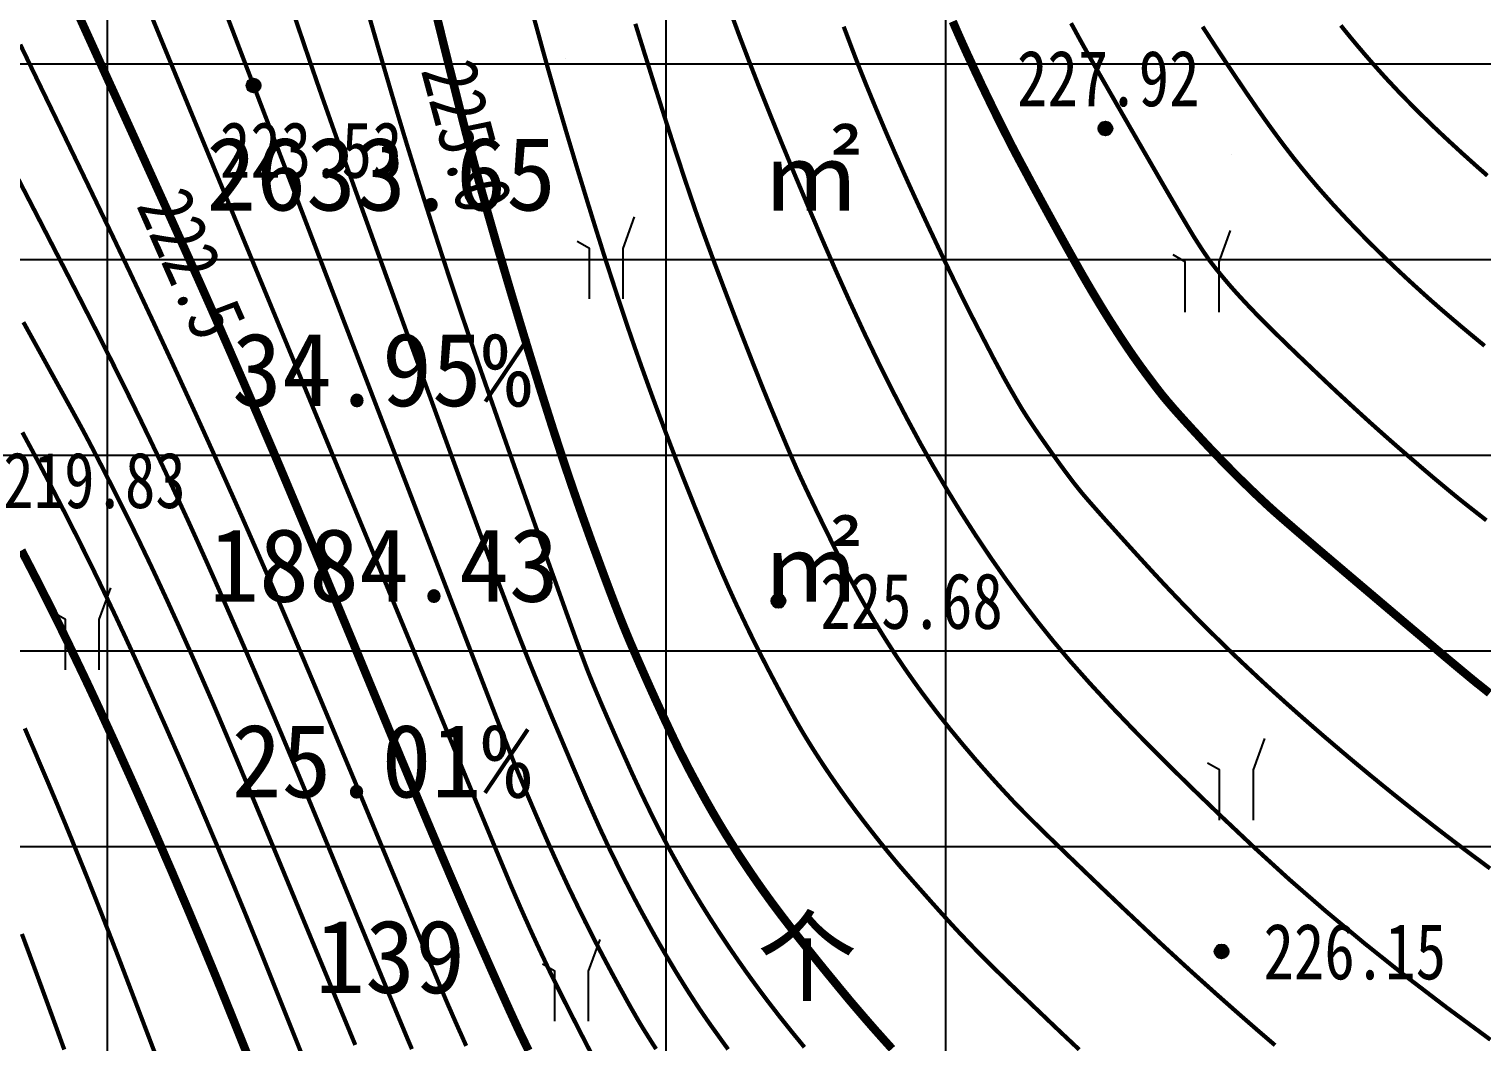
# Model space of a CAD drawing. Extents: x 36524600 to 36525730, y 2746759 to 2747713.
# Drawn here: x 36525092.61 to 36525118.61, y 2747278.23 to 2747296.35 of the extents above; entities that cross this region are included whole.
import ezdxf
from ezdxf.enums import TextEntityAlignment as Align

# ---------------------------------------------------------------- set-up
doc = ezdxf.new("R2010")
doc.units = 0
doc.header["$LTSCALE"] = 1000
doc.header["$MEASUREMENT"] = 0
for name, color, linetype in [('DGX', 251, 'Continuous'), ('GCD', 252, 'Continuous'), ('PP-DX-PT', 251, 'Continuous'), ('PUB_TAB', 7, 'Continuous'), ('ZBTZ', 3, 'Continuous')]:
    doc.layers.add(name, color=color, linetype=linetype)
doc.styles.add('正等线体', font='宋体.shx', dxfattribs={"bigfont": '@@gbcbig.shx'})
doc.styles.add('黑体', font='simhei.ttf')
doc.linetypes.add('1161', pattern='A,0,[149,AAA.SHX,S=0.15,R=0,X=0,Y=0],-1.6', length=1.6)

# ---------------------------------------------------------------- blocks, each defined once
blk = doc.blocks.new('gc200')
h = blk.add_hatch(color=256)
edge = h.paths.add_edge_path()
edge.add_arc((0, 0), 0.25, 0, 360)
blk.add_circle((0, 0), 0.25)
blk = doc.blocks.new('gc246')
at = {"flags": 128}
for points in [[(1.217, 3.347), (0.807, 2.219), (0.807, 0.419)], [(-0.393, 0.419), (-0.393, 2.219), (-0.826, 2.469)]]:
    blk.add_lwpolyline(points, dxfattribs=at)
blk = doc.blocks.new('dxt')
at = {"layer": 'DGX', "color": 253, "linetype": 'Continuous', "flags": 128}
for points, const_width in [([(36525093.243, 2747278.094), (36525093.091, 2747278.515), (36525092.95, 2747278.901), (36525092.821, 2747279.253), (36525092.702, 2747279.577), (36525092.59, 2747279.88), (36525092.485, 2747280.162)], 0.075), ([(36525092.537, 2747283.84), (36525092.629, 2747283.626), (36525092.722, 2747283.41), (36525092.81, 2747283.203), (36525092.894, 2747283.007), (36525092.973, 2747282.822), (36525093.047, 2747282.646), (36525093.117, 2747282.481), (36525093.181, 2747282.325), (36525093.242, 2747282.18), (36525093.299, 2747282.041), (36525093.357, 2747281.9), (36525093.414, 2747281.76), (36525093.471, 2747281.62), (36525093.528, 2747281.48), (36525093.585, 2747281.34), (36525093.642, 2747281.199), (36525093.698, 2747281.059), (36525093.754, 2747280.918), (36525093.81, 2747280.777), (36525093.866, 2747280.636), (36525093.921, 2747280.496), (36525093.976, 2747280.355), (36525094.031, 2747280.214), (36525094.086, 2747280.073), (36525094.141, 2747279.931), (36525094.216, 2747279.737), (36525094.331, 2747279.436), (36525094.486, 2747279.029), (36525094.681, 2747278.515), (36525094.917, 2747277.894)], 0.075), ([(36525092.477, 2747287.024), (36525092.574, 2747286.838), (36525092.671, 2747286.651), (36525092.767, 2747286.463), (36525092.862, 2747286.276), (36525092.957, 2747286.088), (36525093.051, 2747285.899), (36525093.144, 2747285.711), (36525093.237, 2747285.521), (36525093.329, 2747285.332), (36525093.42, 2747285.142), (36525093.511, 2747284.952), (36525093.602, 2747284.762), (36525093.692, 2747284.572), (36525093.781, 2747284.381), (36525093.87, 2747284.19), (36525093.958, 2747283.999), (36525094.046, 2747283.807), (36525094.134, 2747283.615), (36525094.221, 2747283.423), (36525094.307, 2747283.231), (36525094.394, 2747283.039), (36525094.48, 2747282.847), (36525094.566, 2747282.654), (36525094.651, 2747282.462), (36525094.736, 2747282.269), (36525094.821, 2747282.076), (36525094.905, 2747281.883), (36525094.99, 2747281.689), (36525095.073, 2747281.496), (36525095.157, 2747281.303), (36525095.24, 2747281.109), (36525095.322, 2747280.915), (36525095.405, 2747280.721), (36525095.487, 2747280.527), (36525095.568, 2747280.333), (36525095.65, 2747280.138), (36525095.731, 2747279.944), (36525095.811, 2747279.749), (36525095.892, 2747279.554), (36525095.972, 2747279.359), (36525096.051, 2747279.164), (36525096.145, 2747278.932), (36525096.268, 2747278.627), (36525096.42, 2747278.249), (36525096.601, 2747277.799)], 0.15), ([(36525092.494, 2747289.135), (36525092.589, 2747288.959), (36525092.675, 2747288.8), (36525092.752, 2747288.657), (36525092.824, 2747288.522), (36525092.895, 2747288.388), (36525092.966, 2747288.253), (36525093.036, 2747288.117), (36525093.106, 2747287.982), (36525093.176, 2747287.847), (36525093.246, 2747287.711), (36525093.315, 2747287.575), (36525093.384, 2747287.439), (36525093.453, 2747287.303), (36525093.521, 2747287.167), (36525093.589, 2747287.03), (36525093.657, 2747286.893), (36525093.724, 2747286.757), (36525093.791, 2747286.62), (36525093.858, 2747286.482), (36525093.924, 2747286.345), (36525093.99, 2747286.208), (36525094.055, 2747286.07), (36525094.121, 2747285.932), (36525094.186, 2747285.794), (36525094.25, 2747285.656), (36525094.315, 2747285.518), (36525094.379, 2747285.379), (36525094.444, 2747285.237), (36525094.512, 2747285.088), (36525094.583, 2747284.932), (36525094.656, 2747284.769), (36525094.733, 2747284.599), (36525094.812, 2747284.422), (36525094.894, 2747284.238), (36525094.979, 2747284.047), (36525095.065, 2747283.855), (36525095.147, 2747283.667), (36525095.228, 2747283.484), (36525095.307, 2747283.305), (36525095.383, 2747283.13), (36525095.457, 2747282.96), (36525095.528, 2747282.795), (36525095.597, 2747282.634), (36525095.666, 2747282.476), (36525095.733, 2747282.317), (36525095.801, 2747282.158), (36525095.868, 2747281.999), (36525095.936, 2747281.84), (36525096.003, 2747281.681), (36525096.069, 2747281.522), (36525096.136, 2747281.362), (36525096.202, 2747281.203), (36525096.269, 2747281.043), (36525096.334, 2747280.884), (36525096.4, 2747280.724), (36525096.466, 2747280.565), (36525096.531, 2747280.405), (36525096.596, 2747280.245), (36525096.661, 2747280.085), (36525096.738, 2747279.895), (36525096.838, 2747279.646), (36525096.962, 2747279.337), (36525097.109, 2747278.969), (36525097.28, 2747278.541), (36525097.475, 2747278.054)], 0.075), ([(36525092.512, 2747291.106), (36525092.845, 2747290.503), (36525093.116, 2747290.011), (36525093.327, 2747289.629), (36525093.477, 2747289.356), (36525093.566, 2747289.193), (36525093.627, 2747289.079), (36525093.695, 2747288.95), (36525093.769, 2747288.808), (36525093.85, 2747288.652), (36525093.938, 2747288.482), (36525094.031, 2747288.298), (36525094.132, 2747288.1), (36525094.238, 2747287.889), (36525094.348, 2747287.67), (36525094.456, 2747287.45), (36525094.564, 2747287.231), (36525094.67, 2747287.01), (36525094.776, 2747286.789), (36525094.88, 2747286.568), (36525094.983, 2747286.346), (36525095.086, 2747286.124), (36525095.187, 2747285.901), (36525095.289, 2747285.679), (36525095.389, 2747285.455), (36525095.489, 2747285.232), (36525095.588, 2747285.008), (36525095.687, 2747284.784), (36525095.785, 2747284.56), (36525095.883, 2747284.336), (36525095.998, 2747284.068), (36525096.147, 2747283.716), (36525096.332, 2747283.278), (36525096.551, 2747282.754), (36525096.805, 2747282.146), (36525097.093, 2747281.452), (36525097.416, 2747280.672), (36525097.774, 2747279.807), (36525098.131, 2747278.946), (36525098.45, 2747278.177)], 0.075), ([(36525092.34, 2747293.821), (36525092.731, 2747293.065), (36525093.063, 2747292.42), (36525093.338, 2747291.887), (36525093.555, 2747291.465), (36525093.713, 2747291.156), (36525093.814, 2747290.958), (36525093.886, 2747290.816), (36525093.958, 2747290.674), (36525094.029, 2747290.532), (36525094.101, 2747290.39), (36525094.171, 2747290.248), (36525094.242, 2747290.105), (36525094.313, 2747289.963), (36525094.383, 2747289.82), (36525094.453, 2747289.677), (36525094.522, 2747289.535), (36525094.592, 2747289.392), (36525094.661, 2747289.248), (36525094.73, 2747289.105), (36525094.799, 2747288.962), (36525094.867, 2747288.818), (36525094.936, 2747288.675), (36525095.004, 2747288.531), (36525095.072, 2747288.387), (36525095.139, 2747288.243), (36525095.206, 2747288.099), (36525095.273, 2747287.955), (36525095.34, 2747287.811), (36525095.407, 2747287.666), (36525095.473, 2747287.522), (36525095.543, 2747287.368), (36525095.621, 2747287.196), (36525095.706, 2747287.006), (36525095.8, 2747286.797), (36525095.901, 2747286.57), (36525096.009, 2747286.325), (36525096.126, 2747286.061), (36525096.25, 2747285.779), (36525096.378, 2747285.488), (36525096.505, 2747285.196), (36525096.631, 2747284.904), (36525096.757, 2747284.612), (36525096.882, 2747284.32), (36525097.007, 2747284.027), (36525097.131, 2747283.734), (36525097.254, 2747283.441), (36525097.381, 2747283.139), (36525097.515, 2747282.818), (36525097.656, 2747282.479), (36525097.804, 2747282.121), (36525097.959, 2747281.746), (36525098.121, 2747281.352), (36525098.291, 2747280.939), (36525098.467, 2747280.509), (36525098.641, 2747280.086), (36525098.8, 2747279.699), (36525098.945, 2747279.346), (36525099.077, 2747279.027), (36525099.194, 2747278.744), (36525099.298, 2747278.495), (36525099.387, 2747278.281), (36525099.463, 2747278.102)], 0.075), ([(36525100.435, 2747278.16), (36525100.388, 2747278.264), (36525100.342, 2747278.368), (36525100.295, 2747278.472), (36525100.249, 2747278.576), (36525100.203, 2747278.681), (36525100.158, 2747278.785), (36525100.112, 2747278.889), (36525100.056, 2747279.02), (36525099.978, 2747279.204), (36525099.878, 2747279.441), (36525099.756, 2747279.731), (36525099.613, 2747280.074), (36525099.448, 2747280.47), (36525099.262, 2747280.918), (36525099.053, 2747281.42), (36525098.839, 2747281.935), (36525098.636, 2747282.424), (36525098.444, 2747282.886), (36525098.262, 2747283.321), (36525098.091, 2747283.73), (36525097.931, 2747284.112), (36525097.782, 2747284.468), (36525097.643, 2747284.797), (36525097.509, 2747285.113), (36525097.375, 2747285.428), (36525097.24, 2747285.744), (36525097.105, 2747286.059), (36525096.969, 2747286.373), (36525096.832, 2747286.688), (36525096.695, 2747287.002), (36525096.557, 2747287.316), (36525096.419, 2747287.63), (36525096.28, 2747287.943), (36525096.14, 2747288.256), (36525096, 2747288.569), (36525095.859, 2747288.882), (36525095.718, 2747289.194), (36525095.576, 2747289.506), (36525095.433, 2747289.818), (36525095.29, 2747290.13), (36525095.147, 2747290.441), (36525095.002, 2747290.752), (36525094.858, 2747291.063), (36525094.712, 2747291.373), (36525094.566, 2747291.684), (36525094.42, 2747291.994), (36525094.272, 2747292.303), (36525094.109, 2747292.646), (36525093.913, 2747293.053), (36525093.686, 2747293.526), (36525093.426, 2747294.065), (36525093.135, 2747294.668), (36525092.811, 2747295.337), (36525092.456, 2747296.072)], 0.075), ([(36525093.378, 2747296.869), (36525093.623, 2747296.328), (36525093.896, 2747295.727), (36525094.198, 2747295.065), (36525094.501, 2747294.398), (36525094.78, 2747293.782), (36525095.036, 2747293.217), (36525095.268, 2747292.703), (36525095.477, 2747292.24), (36525095.662, 2747291.827), (36525095.823, 2747291.465), (36525095.96, 2747291.155), (36525096.085, 2747290.869), (36525096.21, 2747290.584), (36525096.334, 2747290.298), (36525096.459, 2747290.012), (36525096.582, 2747289.726), (36525096.706, 2747289.44), (36525096.829, 2747289.153), (36525096.952, 2747288.867), (36525097.086, 2747288.551), (36525097.243, 2747288.178), (36525097.424, 2747287.747), (36525097.629, 2747287.258), (36525097.856, 2747286.711), (36525098.107, 2747286.106), (36525098.382, 2747285.443), (36525098.679, 2747284.722), (36525098.979, 2747283.998), (36525099.258, 2747283.325), (36525099.518, 2747282.703), (36525099.757, 2747282.132), (36525099.977, 2747281.613), (36525100.177, 2747281.144), (36525100.356, 2747280.726), (36525100.516, 2747280.359), (36525100.66, 2747280.032), (36525100.793, 2747279.731), (36525100.914, 2747279.457), (36525101.024, 2747279.211), (36525101.123, 2747278.991), (36525101.21, 2747278.798), (36525101.286, 2747278.632), (36525101.35, 2747278.493), (36525101.411, 2747278.363), (36525101.478, 2747278.225), (36525101.55, 2747278.078)], 0.15), ([(36525102.664, 2747278.038), (36525102.583, 2747278.197), (36525102.492, 2747278.373), (36525102.401, 2747278.551), (36525102.316, 2747278.719), (36525102.236, 2747278.875), (36525102.163, 2747279.02), (36525102.096, 2747279.154), (36525102.035, 2747279.277), (36525101.98, 2747279.389), (36525101.931, 2747279.49), (36525101.886, 2747279.585), (36525101.841, 2747279.681), (36525101.796, 2747279.776), (36525101.751, 2747279.872), (36525101.706, 2747279.968), (36525101.662, 2747280.064), (36525101.618, 2747280.16), (36525101.574, 2747280.256), (36525101.531, 2747280.353), (36525101.488, 2747280.449), (36525101.445, 2747280.546), (36525101.402, 2747280.642), (36525101.36, 2747280.739), (36525101.318, 2747280.836), (36525101.276, 2747280.933), (36525101.234, 2747281.03), (36525101.142, 2747281.251), (36525100.947, 2747281.719), (36525100.65, 2747282.435), (36525100.252, 2747283.397), (36525099.751, 2747284.608), (36525099.148, 2747286.065), (36525098.442, 2747287.77), (36525097.635, 2747289.722), (36525096.825, 2747291.682), (36525096.112, 2747293.409), (36525095.494, 2747294.905), (36525094.974, 2747296.168), (36525094.55, 2747297.199)], 0.075), ([(36525096.081, 2747296.779), (36525096.402, 2747295.939), (36525096.797, 2747294.906), (36525097.267, 2747293.68), (36525097.811, 2747292.26), (36525098.429, 2747290.647), (36525099.048, 2747289.035), (36525099.593, 2747287.617), (36525100.064, 2747286.392), (36525100.461, 2747285.362), (36525100.784, 2747284.525), (36525101.033, 2747283.882), (36525101.209, 2747283.434), (36525101.31, 2747283.179), (36525101.375, 2747283.021), (36525101.441, 2747282.864), (36525101.506, 2747282.707), (36525101.573, 2747282.55), (36525101.64, 2747282.393), (36525101.707, 2747282.237), (36525101.775, 2747282.08), (36525101.843, 2747281.924), (36525101.912, 2747281.768), (36525101.982, 2747281.613), (36525102.052, 2747281.458), (36525102.123, 2747281.303), (36525102.195, 2747281.149), (36525102.267, 2747280.994), (36525102.341, 2747280.841), (36525102.415, 2747280.687), (36525102.49, 2747280.534), (36525102.565, 2747280.381), (36525102.642, 2747280.229), (36525102.719, 2747280.077), (36525102.797, 2747279.925), (36525102.876, 2747279.774), (36525102.956, 2747279.623), (36525103.036, 2747279.473), (36525103.115, 2747279.327), (36525103.189, 2747279.191), (36525103.259, 2747279.065), (36525103.323, 2747278.948), (36525103.383, 2747278.841), (36525103.439, 2747278.744), (36525103.489, 2747278.656), (36525103.535, 2747278.578), (36525103.582, 2747278.5), (36525103.635, 2747278.414), (36525103.695, 2747278.319), (36525103.76, 2747278.216), (36525103.832, 2747278.104)], 0.075), ([(36525105.121, 2747278.098), (36525105.017, 2747278.241), (36525104.921, 2747278.375), (36525104.832, 2747278.499), (36525104.751, 2747278.613), (36525104.679, 2747278.718), (36525104.613, 2747278.814), (36525104.556, 2747278.9), (36525104.503, 2747278.982), (36525104.45, 2747279.064), (36525104.397, 2747279.146), (36525104.345, 2747279.229), (36525104.294, 2747279.311), (36525104.242, 2747279.394), (36525104.191, 2747279.477), (36525104.141, 2747279.561), (36525104.091, 2747279.645), (36525104.041, 2747279.728), (36525103.991, 2747279.812), (36525103.942, 2747279.897), (36525103.893, 2747279.981), (36525103.845, 2747280.066), (36525103.797, 2747280.151), (36525103.749, 2747280.236), (36525103.702, 2747280.321), (36525103.655, 2747280.407), (36525103.608, 2747280.492), (36525103.561, 2747280.578), (36525103.515, 2747280.664), (36525103.469, 2747280.75), (36525103.424, 2747280.837), (36525103.379, 2747280.923), (36525103.334, 2747281.01), (36525103.289, 2747281.097), (36525103.245, 2747281.184), (36525103.201, 2747281.271), (36525103.158, 2747281.358), (36525103.115, 2747281.446), (36525103.072, 2747281.533), (36525103.029, 2747281.621), (36525102.987, 2747281.709), (36525102.945, 2747281.797), (36525102.904, 2747281.886), (36525102.862, 2747281.974), (36525102.821, 2747282.063), (36525102.781, 2747282.152), (36525102.741, 2747282.241), (36525102.701, 2747282.33), (36525102.658, 2747282.427), (36525102.607, 2747282.542), (36525102.55, 2747282.674), (36525102.486, 2747282.824), (36525102.415, 2747282.99), (36525102.336, 2747283.174), (36525102.251, 2747283.375), (36525102.159, 2747283.593), (36525102.066, 2747283.814), (36525101.977, 2747284.023), (36525101.894, 2747284.222), (36525101.817, 2747284.409), (36525101.744, 2747284.585), (36525101.676, 2747284.749), (36525101.613, 2747284.903), (36525101.556, 2747285.045), (36525101.498, 2747285.19), (36525101.434, 2747285.352), (36525101.363, 2747285.532), (36525101.287, 2747285.729), (36525101.204, 2747285.944), (36525101.116, 2747286.176), (36525101.021, 2747286.425), (36525100.92, 2747286.691), (36525100.805, 2747286.997), (36525100.669, 2747287.363), (36525100.512, 2747287.789), (36525100.333, 2747288.275), (36525100.133, 2747288.822), (36525099.912, 2747289.429), (36525099.669, 2747290.097), (36525099.405, 2747290.825), (36525099.142, 2747291.552), (36525098.902, 2747292.215), (36525098.686, 2747292.815), (36525098.493, 2747293.352), (36525098.323, 2747293.825), (36525098.176, 2747294.236), (36525098.052, 2747294.583), (36525097.952, 2747294.867), (36525097.863, 2747295.119), (36525097.775, 2747295.372), (36525097.688, 2747295.625), (36525097.601, 2747295.878), (36525097.515, 2747296.131), (36525097.429, 2747296.384), (36525097.344, 2747296.638)], 0.075), ([(36525099.919, 2747296.534), (36525100.028, 2747296.09), (36525100.128, 2747295.687), (36525100.219, 2747295.325), (36525100.299, 2747295.006), (36525100.37, 2747294.727), (36525100.431, 2747294.491), (36525100.482, 2747294.295), (36525100.529, 2747294.121), (36525100.576, 2747293.947), (36525100.624, 2747293.773), (36525100.671, 2747293.598), (36525100.719, 2747293.424), (36525100.768, 2747293.251), (36525100.816, 2747293.077), (36525100.865, 2747292.903), (36525100.917, 2747292.722), (36525100.973, 2747292.526), (36525101.035, 2747292.316), (36525101.101, 2747292.091), (36525101.172, 2747291.851), (36525101.247, 2747291.597), (36525101.328, 2747291.328), (36525101.413, 2747291.044), (36525101.5, 2747290.757), (36525101.585, 2747290.478), (36525101.669, 2747290.208), (36525101.75, 2747289.945), (36525101.83, 2747289.691), (36525101.908, 2747289.444), (36525101.984, 2747289.206), (36525102.059, 2747288.976), (36525102.133, 2747288.75), (36525102.208, 2747288.525), (36525102.284, 2747288.3), (36525102.361, 2747288.075), (36525102.439, 2747287.851), (36525102.518, 2747287.626), (36525102.598, 2747287.403), (36525102.678, 2747287.179), (36525102.758, 2747286.962), (36525102.833, 2747286.758), (36525102.904, 2747286.566), (36525102.971, 2747286.386), (36525103.034, 2747286.22), (36525103.093, 2747286.065), (36525103.148, 2747285.924), (36525103.199, 2747285.794), (36525103.25, 2747285.667), (36525103.306, 2747285.531), (36525103.366, 2747285.387), (36525103.432, 2747285.234), (36525103.502, 2747285.072), (36525103.577, 2747284.902), (36525103.656, 2747284.723), (36525103.74, 2747284.535), (36525103.824, 2747284.349), (36525103.904, 2747284.176), (36525103.978, 2747284.015), (36525104.048, 2747283.866), (36525104.112, 2747283.729), (36525104.172, 2747283.604), (36525104.226, 2747283.492), (36525104.276, 2747283.392), (36525104.324, 2747283.298), (36525104.372, 2747283.204), (36525104.42, 2747283.111), (36525104.469, 2747283.018), (36525104.519, 2747282.925), (36525104.569, 2747282.832), (36525104.619, 2747282.74), (36525104.669, 2747282.648), (36525104.72, 2747282.556), (36525104.772, 2747282.465), (36525104.824, 2747282.373), (36525104.877, 2747282.283), (36525104.93, 2747282.192), (36525104.984, 2747282.102), (36525105.038, 2747282.012), (36525105.093, 2747281.922), (36525105.149, 2747281.833), (36525105.205, 2747281.744), (36525105.261, 2747281.656), (36525105.318, 2747281.567), (36525105.376, 2747281.479), (36525105.434, 2747281.392), (36525105.492, 2747281.305), (36525105.551, 2747281.218), (36525105.611, 2747281.131), (36525105.671, 2747281.045), (36525105.731, 2747280.959), (36525105.793, 2747280.874), (36525105.854, 2747280.789), (36525105.916, 2747280.704), (36525105.979, 2747280.62), (36525106.042, 2747280.536), (36525106.109, 2747280.448), (36525106.183, 2747280.352), (36525106.263, 2747280.248), (36525106.351, 2747280.137), (36525106.446, 2747280.017), (36525106.548, 2747279.89), (36525106.656, 2747279.755), (36525106.772, 2747279.611), (36525106.889, 2747279.467), (36525107.001, 2747279.331), (36525107.107, 2747279.201), (36525107.209, 2747279.078), (36525107.306, 2747278.961), (36525107.399, 2747278.852), (36525107.486, 2747278.75), (36525107.568, 2747278.655), (36525107.648, 2747278.563), (36525107.728, 2747278.471), (36525107.809, 2747278.38), (36525107.89, 2747278.289), (36525107.971, 2747278.199), (36525108.053, 2747278.108)], 0.15), ([(36525098.657, 2747296.72), (36525098.784, 2747296.281), (36525098.902, 2747295.874), (36525099.012, 2747295.497), (36525099.113, 2747295.153), (36525099.206, 2747294.839), (36525099.291, 2747294.557), (36525099.367, 2747294.306), (36525099.44, 2747294.071), (36525099.513, 2747293.836), (36525099.586, 2747293.602), (36525099.66, 2747293.367), (36525099.735, 2747293.133), (36525099.81, 2747292.899), (36525099.885, 2747292.665), (36525099.961, 2747292.431), (36525100.037, 2747292.197), (36525100.114, 2747291.963), (36525100.191, 2747291.73), (36525100.269, 2747291.496), (36525100.347, 2747291.263), (36525100.426, 2747291.03), (36525100.505, 2747290.797), (36525100.584, 2747290.565), (36525100.671, 2747290.312), (36525100.773, 2747290.02), (36525100.889, 2747289.689), (36525101.019, 2747289.317), (36525101.163, 2747288.907), (36525101.322, 2747288.456), (36525101.496, 2747287.966), (36525101.683, 2747287.436), (36525101.868, 2747286.915), (36525102.034, 2747286.451), (36525102.179, 2747286.044), (36525102.305, 2747285.693), (36525102.411, 2747285.4), (36525102.498, 2747285.163), (36525102.565, 2747284.983), (36525102.612, 2747284.86), (36525102.652, 2747284.76), (36525102.698, 2747284.648), (36525102.749, 2747284.525), (36525102.806, 2747284.39), (36525102.868, 2747284.244), (36525102.936, 2747284.087), (36525103.01, 2747283.918), (36525103.089, 2747283.737), (36525103.169, 2747283.556), (36525103.246, 2747283.384), (36525103.319, 2747283.221), (36525103.388, 2747283.067), (36525103.454, 2747282.923), (36525103.517, 2747282.788), (36525103.576, 2747282.662), (36525103.632, 2747282.546), (36525103.685, 2747282.437), (36525103.735, 2747282.333), (36525103.784, 2747282.234), (36525103.831, 2747282.141), (36525103.875, 2747282.053), (36525103.917, 2747281.97), (36525103.958, 2747281.892), (36525103.996, 2747281.819), (36525104.033, 2747281.749), (36525104.07, 2747281.679), (36525104.108, 2747281.61), (36525104.146, 2747281.54), (36525104.185, 2747281.471), (36525104.223, 2747281.402), (36525104.262, 2747281.333), (36525104.301, 2747281.264), (36525104.341, 2747281.195), (36525104.38, 2747281.127), (36525104.42, 2747281.058), (36525104.461, 2747280.99), (36525104.501, 2747280.922), (36525104.542, 2747280.854), (36525104.583, 2747280.786), (36525104.624, 2747280.719), (36525104.666, 2747280.651), (36525104.708, 2747280.584), (36525104.75, 2747280.517), (36525104.792, 2747280.45), (36525104.835, 2747280.383), (36525104.878, 2747280.317), (36525104.921, 2747280.25), (36525104.964, 2747280.184), (36525105.008, 2747280.118), (36525105.052, 2747280.052), (36525105.096, 2747279.986), (36525105.14, 2747279.92), (36525105.185, 2747279.855), (36525105.23, 2747279.79), (36525105.275, 2747279.724), (36525105.32, 2747279.659), (36525105.366, 2747279.595), (36525105.411, 2747279.53), (36525105.457, 2747279.465), (36525105.504, 2747279.401), (36525105.55, 2747279.337), (36525105.597, 2747279.273), (36525105.644, 2747279.209), (36525105.691, 2747279.145), (36525105.738, 2747279.082), (36525105.786, 2747279.018), (36525105.834, 2747278.955), (36525105.882, 2747278.892), (36525105.93, 2747278.83), (36525105.979, 2747278.767), (36525106.027, 2747278.704), (36525106.076, 2747278.642), (36525106.129, 2747278.576), (36525106.187, 2747278.503), (36525106.252, 2747278.422), (36525106.324, 2747278.334), (36525106.402, 2747278.239), (36525106.486, 2747278.136)], 0.075), ([(36525101.647, 2747296.547), (36525101.727, 2747296.257), (36525101.809, 2747295.958), (36525101.893, 2747295.659), (36525101.978, 2747295.361), (36525102.063, 2747295.063), (36525102.15, 2747294.765), (36525102.238, 2747294.467), (36525102.327, 2747294.17), (36525102.416, 2747293.873), (36525102.505, 2747293.583), (36525102.589, 2747293.307), (36525102.67, 2747293.045), (36525102.747, 2747292.797), (36525102.821, 2747292.563), (36525102.89, 2747292.342), (36525102.956, 2747292.136), (36525103.019, 2747291.944), (36525103.078, 2747291.762), (36525103.136, 2747291.587), (36525103.191, 2747291.419), (36525103.244, 2747291.259), (36525103.296, 2747291.106), (36525103.345, 2747290.96), (36525103.393, 2747290.821), (36525103.438, 2747290.69), (36525103.483, 2747290.562), (36525103.528, 2747290.434), (36525103.573, 2747290.306), (36525103.619, 2747290.179), (36525103.665, 2747290.051), (36525103.711, 2747289.924), (36525103.757, 2747289.797), (36525103.804, 2747289.669), (36525103.851, 2747289.542), (36525103.898, 2747289.415), (36525103.946, 2747289.289), (36525103.993, 2747289.162), (36525104.042, 2747289.035), (36525104.09, 2747288.909), (36525104.139, 2747288.782), (36525104.187, 2747288.656), (36525104.238, 2747288.527), (36525104.29, 2747288.393), (36525104.345, 2747288.255), (36525104.402, 2747288.111), (36525104.462, 2747287.962), (36525104.523, 2747287.808), (36525104.588, 2747287.65), (36525104.654, 2747287.486), (36525104.72, 2747287.325), (36525104.782, 2747287.174), (36525104.84, 2747287.034), (36525104.894, 2747286.903), (36525104.944, 2747286.784), (36525104.991, 2747286.674), (36525105.034, 2747286.575), (36525105.073, 2747286.487), (36525105.11, 2747286.403), (36525105.147, 2747286.32), (36525105.185, 2747286.236), (36525105.223, 2747286.153), (36525105.261, 2747286.07), (36525105.3, 2747285.987), (36525105.339, 2747285.905), (36525105.378, 2747285.822), (36525105.417, 2747285.74), (36525105.457, 2747285.657), (36525105.496, 2747285.575), (36525105.537, 2747285.493), (36525105.577, 2747285.411), (36525105.618, 2747285.329), (36525105.658, 2747285.247), (36525105.7, 2747285.166), (36525105.742, 2747285.083), (36525105.785, 2747284.998), (36525105.83, 2747284.911), (36525105.877, 2747284.822), (36525105.925, 2747284.73), (36525105.975, 2747284.636), (36525106.026, 2747284.54), (36525106.078, 2747284.442), (36525106.131, 2747284.345), (36525106.181, 2747284.253), (36525106.228, 2747284.166), (36525106.274, 2747284.084), (36525106.318, 2747284.006), (36525106.359, 2747283.934), (36525106.398, 2747283.867), (36525106.435, 2747283.804), (36525106.471, 2747283.744), (36525106.507, 2747283.684), (36525106.543, 2747283.625), (36525106.58, 2747283.565), (36525106.617, 2747283.506), (36525106.654, 2747283.447), (36525106.692, 2747283.388), (36525106.73, 2747283.329), (36525106.768, 2747283.271), (36525106.806, 2747283.212), (36525106.845, 2747283.154), (36525106.883, 2747283.096), (36525106.923, 2747283.038), (36525106.962, 2747282.98), (36525107.002, 2747282.923), (36525107.042, 2747282.865), (36525107.082, 2747282.808), (36525107.122, 2747282.751), (36525107.163, 2747282.694), (36525107.204, 2747282.638), (36525107.245, 2747282.581), (36525107.286, 2747282.524), (36525107.328, 2747282.468), (36525107.369, 2747282.412), (36525107.411, 2747282.356), (36525107.454, 2747282.3), (36525107.496, 2747282.244), (36525107.538, 2747282.189), (36525107.581, 2747282.133), (36525107.624, 2747282.078), (36525107.667, 2747282.023), (36525107.71, 2747281.968), (36525107.753, 2747281.913), (36525107.797, 2747281.858), (36525107.84, 2747281.803), (36525107.884, 2747281.749), (36525107.928, 2747281.694), (36525107.972, 2747281.64), (36525108.017, 2747281.586), (36525108.061, 2747281.532), (36525108.11, 2747281.474), (36525108.165, 2747281.408), (36525108.229, 2747281.334), (36525108.3, 2747281.252), (36525108.379, 2747281.162), (36525108.465, 2747281.064), (36525108.559, 2747280.958), (36525108.66, 2747280.844), (36525108.762, 2747280.729), (36525108.857, 2747280.623), (36525108.946, 2747280.524), (36525109.028, 2747280.434), (36525109.103, 2747280.351), (36525109.172, 2747280.276), (36525109.234, 2747280.209), (36525109.29, 2747280.15), (36525109.343, 2747280.095), (36525109.395, 2747280.04), (36525109.448, 2747279.985), (36525109.501, 2747279.93), (36525109.554, 2747279.876), (36525109.607, 2747279.821), (36525109.66, 2747279.767), (36525109.714, 2747279.713), (36525109.775, 2747279.652), (36525109.851, 2747279.577), (36525109.942, 2747279.488), (36525110.048, 2747279.385), (36525110.169, 2747279.267), (36525110.305, 2747279.136), (36525110.457, 2747278.991), (36525110.623, 2747278.832), (36525110.793, 2747278.67), (36525110.956, 2747278.514), (36525111.112, 2747278.366), (36525111.261, 2747278.226), (36525111.402, 2747278.093)], 0.075), ([(36525103.461, 2747296.444), (36525103.544, 2747296.176), (36525103.631, 2747295.897), (36525103.718, 2747295.621), (36525103.799, 2747295.362), (36525103.875, 2747295.122), (36525103.945, 2747294.9), (36525104.01, 2747294.696), (36525104.07, 2747294.509), (36525104.124, 2747294.341), (36525104.172, 2747294.191), (36525104.218, 2747294.05), (36525104.265, 2747293.909), (36525104.311, 2747293.768), (36525104.358, 2747293.627), (36525104.406, 2747293.486), (36525104.454, 2747293.345), (36525104.502, 2747293.205), (36525104.55, 2747293.065), (36525104.603, 2747292.916), (36525104.662, 2747292.75), (36525104.729, 2747292.567), (36525104.803, 2747292.366), (36525104.883, 2747292.149), (36525104.972, 2747291.914), (36525105.067, 2747291.662), (36525105.169, 2747291.394), (36525105.273, 2747291.122), (36525105.373, 2747290.863), (36525105.47, 2747290.615), (36525105.562, 2747290.38), (36525105.651, 2747290.156), (36525105.735, 2747289.944), (36525105.816, 2747289.745), (36525105.893, 2747289.557), (36525105.966, 2747289.381), (36525106.034, 2747289.216), (36525106.099, 2747289.063), (36525106.159, 2747288.92), (36525106.215, 2747288.789), (36525106.266, 2747288.669), (36525106.314, 2747288.561), (36525106.357, 2747288.463), (36525106.401, 2747288.366), (36525106.451, 2747288.258), (36525106.507, 2747288.138), (36525106.569, 2747288.008), (36525106.637, 2747287.866), (36525106.71, 2747287.713), (36525106.79, 2747287.549), (36525106.876, 2747287.374), (36525106.959, 2747287.205), (36525107.031, 2747287.058), (36525107.093, 2747286.933), (36525107.143, 2747286.83), (36525107.183, 2747286.75), (36525107.211, 2747286.691), (36525107.229, 2747286.655), (36525107.236, 2747286.641), (36525107.24, 2747286.633), (36525107.25, 2747286.615), (36525107.266, 2747286.586), (36525107.288, 2747286.547), (36525107.315, 2747286.497), (36525107.349, 2747286.437), (36525107.388, 2747286.366), (36525107.432, 2747286.285), (36525107.48, 2747286.198), (36525107.529, 2747286.112), (36525107.578, 2747286.026), (36525107.627, 2747285.941), (36525107.677, 2747285.856), (36525107.728, 2747285.771), (36525107.779, 2747285.687), (36525107.831, 2747285.602), (36525107.883, 2747285.518), (36525107.935, 2747285.435), (36525107.988, 2747285.352), (36525108.042, 2747285.269), (36525108.096, 2747285.186), (36525108.15, 2747285.104), (36525108.206, 2747285.022), (36525108.261, 2747284.94), (36525108.317, 2747284.859), (36525108.374, 2747284.778), (36525108.431, 2747284.697), (36525108.488, 2747284.617), (36525108.546, 2747284.537), (36525108.605, 2747284.457), (36525108.664, 2747284.378), (36525108.723, 2747284.299), (36525108.783, 2747284.221), (36525108.843, 2747284.142), (36525108.904, 2747284.064), (36525108.965, 2747283.987), (36525109.027, 2747283.909), (36525109.088, 2747283.832), (36525109.151, 2747283.756), (36525109.214, 2747283.679), (36525109.277, 2747283.603), (36525109.34, 2747283.527), (36525109.404, 2747283.452), (36525109.468, 2747283.376), (36525109.532, 2747283.301), (36525109.597, 2747283.226), (36525109.662, 2747283.152), (36525109.728, 2747283.078), (36525109.793, 2747283.004), (36525109.86, 2747282.93), (36525109.926, 2747282.857), (36525109.993, 2747282.784), (36525110.06, 2747282.711), (36525110.127, 2747282.639), (36525110.194, 2747282.566), (36525110.262, 2747282.494), (36525110.34, 2747282.414), (36525110.435, 2747282.317), (36525110.549, 2747282.203), (36525110.681, 2747282.073), (36525110.832, 2747281.925), (36525111.001, 2747281.761), (36525111.188, 2747281.58), (36525111.394, 2747281.382), (36525111.604, 2747281.18), (36525111.806, 2747280.987), (36525111.999, 2747280.803), (36525112.183, 2747280.628), (36525112.359, 2747280.462), (36525112.526, 2747280.305), (36525112.684, 2747280.157), (36525112.834, 2747280.017), (36525112.979, 2747279.883), (36525113.125, 2747279.749), (36525113.271, 2747279.615), (36525113.418, 2747279.481), (36525113.565, 2747279.349), (36525113.713, 2747279.216), (36525113.86, 2747279.084), (36525114.009, 2747278.952), (36525114.157, 2747278.821), (36525114.306, 2747278.69), (36525114.455, 2747278.56), (36525114.605, 2747278.43), (36525114.755, 2747278.301), (36525114.906, 2747278.172)], 0.075), ([(36525118.76, 2747278.27), (36525117.976, 2747278.847), (36525117.224, 2747279.422), (36525116.503, 2747279.997), (36525115.814, 2747280.57), (36525115.156, 2747281.142), (36525114.53, 2747281.713), (36525113.94, 2747282.27), (36525113.39, 2747282.8), (36525112.88, 2747283.303), (36525112.41, 2747283.778), (36525111.981, 2747284.226), (36525111.591, 2747284.647), (36525111.241, 2747285.041), (36525110.932, 2747285.408), (36525110.645, 2747285.766), (36525110.364, 2747286.132), (36525110.089, 2747286.507), (36525109.82, 2747286.891), (36525109.556, 2747287.284), (36525109.298, 2747287.685), (36525109.046, 2747288.095), (36525108.799, 2747288.514), (36525108.554, 2747288.949), (36525108.308, 2747289.406), (36525108.059, 2747289.886), (36525107.809, 2747290.388), (36525107.556, 2747290.914), (36525107.302, 2747291.462), (36525107.046, 2747292.032), (36525106.787, 2747292.626), (36525106.535, 2747293.218), (36525106.297, 2747293.784), (36525106.073, 2747294.326), (36525105.864, 2747294.842), (36525105.668, 2747295.332), (36525105.487, 2747295.797), (36525105.319, 2747296.237), (36525105.166, 2747296.652)], 0.075), ([(36525107.189, 2747296.393), (36525107.268, 2747296.183), (36525107.341, 2747295.99), (36525107.409, 2747295.812), (36525107.472, 2747295.651), (36525107.53, 2747295.505), (36525107.582, 2747295.375), (36525107.632, 2747295.253), (36525107.682, 2747295.131), (36525107.732, 2747295.01), (36525107.783, 2747294.888), (36525107.834, 2747294.767), (36525107.885, 2747294.646), (36525107.936, 2747294.525), (36525107.988, 2747294.404), (36525108.041, 2747294.283), (36525108.093, 2747294.162), (36525108.146, 2747294.042), (36525108.199, 2747293.921), (36525108.253, 2747293.801), (36525108.307, 2747293.681), (36525108.361, 2747293.561), (36525108.416, 2747293.441), (36525108.472, 2747293.319), (36525108.531, 2747293.191), (36525108.593, 2747293.058), (36525108.657, 2747292.919), (36525108.725, 2747292.774), (36525108.796, 2747292.624), (36525108.869, 2747292.468), (36525108.945, 2747292.307), (36525109.023, 2747292.145), (36525109.1, 2747291.984), (36525109.177, 2747291.826), (36525109.253, 2747291.67), (36525109.329, 2747291.516), (36525109.405, 2747291.365), (36525109.48, 2747291.215), (36525109.555, 2747291.068), (36525109.628, 2747290.927), (36525109.696, 2747290.795), (36525109.76, 2747290.672), (36525109.819, 2747290.558), (36525109.873, 2747290.454), (36525109.924, 2747290.359), (36525109.97, 2747290.273), (36525110.011, 2747290.196), (36525110.05, 2747290.124), (36525110.09, 2747290.052), (36525110.13, 2747289.981), (36525110.17, 2747289.91), (36525110.211, 2747289.839), (36525110.252, 2747289.768), (36525110.293, 2747289.697), (36525110.334, 2747289.627), (36525110.379, 2747289.552), (36525110.431, 2747289.47), (36525110.489, 2747289.38), (36525110.554, 2747289.283), (36525110.625, 2747289.177), (36525110.703, 2747289.063), (36525110.788, 2747288.942), (36525110.879, 2747288.813), (36525110.971, 2747288.684), (36525111.058, 2747288.564), (36525111.139, 2747288.453), (36525111.215, 2747288.351), (36525111.286, 2747288.257), (36525111.352, 2747288.173), (36525111.413, 2747288.097), (36525111.468, 2747288.03), (36525111.527, 2747287.961), (36525111.599, 2747287.878), (36525111.684, 2747287.782), (36525111.782, 2747287.671), (36525111.892, 2747287.547), (36525112.016, 2747287.41), (36525112.152, 2747287.259), (36525112.301, 2747287.094), (36525112.453, 2747286.927), (36525112.596, 2747286.77), (36525112.732, 2747286.622), (36525112.86, 2747286.484), (36525112.98, 2747286.356), (36525113.092, 2747286.238), (36525113.196, 2747286.129), (36525113.292, 2747286.029), (36525113.384, 2747285.935), (36525113.476, 2747285.841), (36525113.569, 2747285.748), (36525113.662, 2747285.654), (36525113.756, 2747285.561), (36525113.849, 2747285.469), (36525113.944, 2747285.377), (36525114.038, 2747285.285), (36525114.133, 2747285.193), (36525114.228, 2747285.102), (36525114.324, 2747285.011), (36525114.42, 2747284.921), (36525114.516, 2747284.831), (36525114.612, 2747284.741), (36525114.709, 2747284.651), (36525114.806, 2747284.562), (36525114.904, 2747284.473), (36525115.002, 2747284.385), (36525115.1, 2747284.296), (36525115.199, 2747284.208), (36525115.298, 2747284.12), (36525115.397, 2747284.033), (36525115.497, 2747283.945), (36525115.597, 2747283.858), (36525115.697, 2747283.771), (36525115.798, 2747283.684), (36525115.899, 2747283.598), (36525116, 2747283.512), (36525116.101, 2747283.426), (36525116.202, 2747283.341), (36525116.303, 2747283.256), (36525116.405, 2747283.171), (36525116.507, 2747283.087), (36525116.609, 2747283.002), (36525116.711, 2747282.919), (36525116.813, 2747282.835), (36525116.916, 2747282.752), (36525117.019, 2747282.668), (36525117.122, 2747282.586), (36525117.225, 2747282.503), (36525117.329, 2747282.421), (36525117.432, 2747282.339), (36525117.536, 2747282.257), (36525117.641, 2747282.176), (36525117.745, 2747282.094), (36525117.849, 2747282.014), (36525117.954, 2747281.933), (36525118.059, 2747281.853), (36525118.171, 2747281.768), (36525118.297, 2747281.673), (36525118.435, 2747281.57), (36525118.588, 2747281.457), (36525118.753, 2747281.334)], 0.075), ([(36525109.14, 2747296.486), (36525109.204, 2747296.338), (36525109.263, 2747296.204), (36525109.317, 2747296.083), (36525109.366, 2747295.975), (36525109.413, 2747295.873), (36525109.46, 2747295.772), (36525109.507, 2747295.67), (36525109.554, 2747295.569), (36525109.602, 2747295.468), (36525109.649, 2747295.367), (36525109.698, 2747295.266), (36525109.746, 2747295.166), (36525109.795, 2747295.065), (36525109.844, 2747294.965), (36525109.893, 2747294.864), (36525109.942, 2747294.764), (36525109.992, 2747294.664), (36525110.042, 2747294.564), (36525110.092, 2747294.465), (36525110.143, 2747294.365), (36525110.199, 2747294.255), (36525110.267, 2747294.125), (36525110.347, 2747293.974), (36525110.439, 2747293.804), (36525110.541, 2747293.612), (36525110.656, 2747293.4), (36525110.782, 2747293.168), (36525110.92, 2747292.916), (36525111.061, 2747292.66), (36525111.195, 2747292.419), (36525111.323, 2747292.192), (36525111.444, 2747291.979), (36525111.559, 2747291.78), (36525111.668, 2747291.596), (36525111.77, 2747291.426), (36525111.866, 2747291.27), (36525111.957, 2747291.124), (36525112.046, 2747290.986), (36525112.131, 2747290.854), (36525112.214, 2747290.729), (36525112.293, 2747290.611), (36525112.369, 2747290.5), (36525112.443, 2747290.396), (36525112.513, 2747290.298), (36525112.58, 2747290.207), (36525112.643, 2747290.122), (36525112.702, 2747290.043), (36525112.757, 2747289.97), (36525112.808, 2747289.904), (36525112.855, 2747289.844), (36525112.898, 2747289.789), (36525112.938, 2747289.741), (36525112.977, 2747289.694), (36525113.021, 2747289.643), (36525113.068, 2747289.588), (36525113.12, 2747289.529), (36525113.177, 2747289.465), (36525113.237, 2747289.398), (36525113.302, 2747289.326), (36525113.371, 2747289.251), (36525113.441, 2747289.174), (36525113.51, 2747289.1), (36525113.576, 2747289.028), (36525113.641, 2747288.958), (36525113.704, 2747288.891), (36525113.765, 2747288.826), (36525113.825, 2747288.764), (36525113.883, 2747288.704), (36525113.939, 2747288.645), (36525113.997, 2747288.586), (36525114.054, 2747288.528), (36525114.111, 2747288.47), (36525114.169, 2747288.411), (36525114.227, 2747288.354), (36525114.285, 2747288.296), (36525114.344, 2747288.239), (36525114.403, 2747288.182), (36525114.461, 2747288.125), (36525114.52, 2747288.068), (36525114.58, 2747288.011), (36525114.639, 2747287.955), (36525114.699, 2747287.899), (36525114.759, 2747287.843), (36525114.819, 2747287.788), (36525114.899, 2747287.716), (36525115.017, 2747287.612), (36525115.175, 2747287.475), (36525115.371, 2747287.306), (36525115.607, 2747287.104), (36525115.882, 2747286.87), (36525116.195, 2747286.604), (36525116.548, 2747286.305), (36525116.902, 2747286.005), (36525117.222, 2747285.734), (36525117.507, 2747285.494), (36525117.757, 2747285.283), (36525117.972, 2747285.102), (36525118.152, 2747284.951), (36525118.298, 2747284.83), (36525118.409, 2747284.738), (36525118.508, 2747284.657), (36525118.62, 2747284.568), (36525118.744, 2747284.469)], 0.15), ([(36525111.256, 2747296.455), (36525111.312, 2747296.353), (36525111.367, 2747296.251), (36525111.423, 2747296.149), (36525111.479, 2747296.048), (36525111.545, 2747295.931), (36525111.629, 2747295.782), (36525111.731, 2747295.603), (36525111.852, 2747295.392), (36525111.991, 2747295.15), (36525112.148, 2747294.876), (36525112.323, 2747294.572), (36525112.517, 2747294.236), (36525112.71, 2747293.902), (36525112.882, 2747293.604), (36525113.035, 2747293.342), (36525113.167, 2747293.116), (36525113.279, 2747292.926), (36525113.371, 2747292.772), (36525113.442, 2747292.653), (36525113.494, 2747292.571), (36525113.534, 2747292.508), (36525113.572, 2747292.45), (36525113.607, 2747292.396), (36525113.641, 2747292.346), (36525113.672, 2747292.301), (36525113.7, 2747292.259), (36525113.726, 2747292.222), (36525113.75, 2747292.189), (36525113.775, 2747292.157), (36525113.803, 2747292.121), (36525113.834, 2747292.081), (36525113.868, 2747292.038), (36525113.906, 2747291.992), (36525113.947, 2747291.942), (36525113.992, 2747291.888), (36525114.04, 2747291.831), (36525114.091, 2747291.771), (36525114.146, 2747291.708), (36525114.205, 2747291.642), (36525114.268, 2747291.573), (36525114.335, 2747291.5), (36525114.405, 2747291.425), (36525114.48, 2747291.347), (36525114.558, 2747291.265), (36525114.645, 2747291.176), (36525114.747, 2747291.074), (36525114.863, 2747290.958), (36525114.994, 2747290.83), (36525115.139, 2747290.689), (36525115.298, 2747290.535), (36525115.472, 2747290.369), (36525115.661, 2747290.189), (36525115.855, 2747290.005), (36525116.047, 2747289.825), (36525116.236, 2747289.65), (36525116.423, 2747289.479), (36525116.606, 2747289.312), (36525116.788, 2747289.15), (36525116.966, 2747288.992), (36525117.142, 2747288.838), (36525117.312, 2747288.692), (36525117.471, 2747288.555), (36525117.619, 2747288.428), (36525117.757, 2747288.311), (36525117.884, 2747288.205), (36525118.001, 2747288.108), (36525118.107, 2747288.02), (36525118.202, 2747287.943), (36525118.3, 2747287.865), (36525118.414, 2747287.775), (36525118.543, 2747287.674), (36525118.687, 2747287.561)], 0.075), ([(36525113.61, 2747296.392), (36525113.696, 2747296.26), (36525113.789, 2747296.117), (36525113.89, 2747295.963), (36525113.998, 2747295.8), (36525114.107, 2747295.635), (36525114.211, 2747295.48), (36525114.31, 2747295.333), (36525114.404, 2747295.194), (36525114.493, 2747295.065), (36525114.576, 2747294.944), (36525114.655, 2747294.832), (36525114.728, 2747294.728), (36525114.798, 2747294.631), (36525114.865, 2747294.539), (36525114.929, 2747294.451), (36525114.991, 2747294.368), (36525115.05, 2747294.289), (36525115.106, 2747294.215), (36525115.16, 2747294.145), (36525115.211, 2747294.079), (36525115.26, 2747294.016), (36525115.311, 2747293.954), (36525115.361, 2747293.891), (36525115.412, 2747293.829), (36525115.463, 2747293.767), (36525115.514, 2747293.705), (36525115.566, 2747293.644), (36525115.618, 2747293.583), (36525115.67, 2747293.522), (36525115.723, 2747293.461), (36525115.776, 2747293.401), (36525115.829, 2747293.341), (36525115.883, 2747293.281), (36525115.936, 2747293.221), (36525115.991, 2747293.162), (36525116.045, 2747293.103), (36525116.1, 2747293.044), (36525116.155, 2747292.985), (36525116.21, 2747292.927), (36525116.265, 2747292.869), (36525116.321, 2747292.811), (36525116.377, 2747292.753), (36525116.433, 2747292.695), (36525116.489, 2747292.638), (36525116.546, 2747292.581), (36525116.603, 2747292.524), (36525116.66, 2747292.467), (36525116.717, 2747292.411), (36525116.774, 2747292.354), (36525116.832, 2747292.298), (36525116.89, 2747292.242), (36525116.947, 2747292.186), (36525117.006, 2747292.131), (36525117.064, 2747292.075), (36525117.122, 2747292.02), (36525117.181, 2747291.965), (36525117.24, 2747291.91), (36525117.299, 2747291.855), (36525117.358, 2747291.801), (36525117.417, 2747291.747), (36525117.477, 2747291.693), (36525117.536, 2747291.639), (36525117.596, 2747291.585), (36525117.656, 2747291.531), (36525117.716, 2747291.478), (36525117.777, 2747291.425), (36525117.837, 2747291.372), (36525117.898, 2747291.319), (36525117.96, 2747291.266), (36525118.025, 2747291.21), (36525118.093, 2747291.152), (36525118.164, 2747291.092), (36525118.237, 2747291.03), (36525118.314, 2747290.966), (36525118.393, 2747290.9), (36525118.475, 2747290.832), (36525118.562, 2747290.76), (36525118.656, 2747290.683)], 0.075), ([(36525116.083, 2747296.415), (36525116.145, 2747296.337), (36525116.207, 2747296.261), (36525116.27, 2747296.184), (36525116.333, 2747296.108), (36525116.397, 2747296.032), (36525116.461, 2747295.957), (36525116.525, 2747295.882), (36525116.59, 2747295.807), (36525116.655, 2747295.733), (36525116.721, 2747295.659), (36525116.787, 2747295.585), (36525116.853, 2747295.512), (36525116.92, 2747295.439), (36525116.988, 2747295.367), (36525117.055, 2747295.295), (36525117.123, 2747295.223), (36525117.192, 2747295.152), (36525117.261, 2747295.081), (36525117.33, 2747295.011), (36525117.4, 2747294.941), (36525117.47, 2747294.871), (36525117.54, 2747294.801), (36525117.611, 2747294.732), (36525117.682, 2747294.663), (36525117.753, 2747294.594), (36525117.825, 2747294.526), (36525117.897, 2747294.458), (36525117.97, 2747294.39), (36525118.042, 2747294.323), (36525118.115, 2747294.256), (36525118.188, 2747294.189), (36525118.261, 2747294.122), (36525118.335, 2747294.056), (36525118.408, 2747293.99), (36525118.482, 2747293.924), (36525118.556, 2747293.858), (36525118.631, 2747293.793), (36525118.705, 2747293.727)], 0.075)]:
    blk.add_lwpolyline(points, dxfattribs=dict(at, const_width=const_width))
at = {"layer": 'PP-DX-PT', "color": 253, "linetype": 'Continuous'}
for p in [(36525096.63, 2747295.34, 223.53), (36525111.87, 2747294.57, 227.92), (36525106.02, 2747286.12, 225.68), (36525113.95, 2747279.85, 226.15)]:
    blk.add_point(p, dxfattribs=at)
at = {"layer": 'PP-DX-PT', "color": 253}
for p in [(36525096.63, 2747295.34, 223.534), (36525111.87, 2747294.57, 227.918), (36525106.02, 2747286.12, 225.682), (36525113.95, 2747279.85, 226.149)]:
    blk.add_point(p, dxfattribs=at)
at = {"layer": 'ZBTZ', "color": 253, "linetype": '1161', "elevation": 230.552, "flags": 128}
blk.add_lwpolyline([(36525120.41, 2747291.052, 0.00000223, 0.00000223, 0), (36525114.258, 2747294.004, 0.00000223, 0.00000223, 0), (36525111.455, 2747296.311, 0.00000223, 0.00000223, 0), (36525110.335, 2747296.733, 0.00000223, 0.00000223, 0), (36525109.001, 2747296.873, 0.00000223, 0.00000223, 0), (36525105.675, 2747296.162, 0.00000223, 0.00000223, 0), (36525101.033, 2747295.716, 0.00000223, 0.00000223, 0), (36525098.582, 2747296.603, 0.00000223, 0.00000223, 0), (36525097.413, 2747297.768, 0.00000223, 0.00000223, 0), (36525094.333, 2747302.438, 0.00000223, 0.00000223, 0), (36525093.036, 2747304.836, 0.00000223, 0.00000223, 0), (36525090.247, 2747311.617, 0.00000223, 0.00000223, 0), (36525089.693, 2747312.471, 0.00000223, 0.00000223, 0), (36525088.654, 2747313.232, 0.00000223, 0.00000223, 0), (36525085.566, 2747313.036, 0.00000223, 0.00000223, 0), (36525079.416, 2747315.763, 0.00000223, 0.00000223, 0), (36525077.494, 2747315.992, 0.00000223, 0.00000223, 0), (36525075.84, 2747315.616, 0.00000223, 0.00000223, 0), (36525073.07, 2747313.285, 0.00000223, 0.00000223, 0), (36525071.298, 2747313.034, 0.00000223, 0.00000223, 0), (36525068.083, 2747314.295, 0.00000223, 0.00000223, 0), (36525055.678, 2747322.757, 0.00000222, 0.00000222, 0)], format="xyseb", dxfattribs=at)
at = {"layer": 'GCD', "color": 253, "linetype": 'Continuous'}
ref = blk.add_blockref('gc200', (36525111.87, 2747294.57, 227.918), dxfattribs=dict(at, xscale=0.5, yscale=0.5, zscale=0.5))
ref.add_attrib('height', '227.92', dxfattribs={"linetype": 'Continuous', "height": 1, "style": '正等线体', "width": 0.8}).set_placement((36525110.289, 2747295.469, 227.918), align=Align.MIDDLE_LEFT)
ref = blk.add_blockref('gc200', (36525096.63, 2747295.34, 223.534), dxfattribs=dict(at, xscale=0.5, yscale=0.5, zscale=0.5))
ref.add_attrib('height', '223.53', dxfattribs={"linetype": 'Continuous', "height": 1, "style": '正等线体', "width": 0.8}).set_placement((36525096.028, 2747294.19, 223.534), align=Align.MIDDLE_LEFT)
ref = blk.add_blockref('gc200', (36525091.402, 2747288.281, 219.83), dxfattribs=dict(at, xscale=0.5, yscale=0.5, zscale=0.5))
ref.add_attrib('height', '219.83', dxfattribs={"linetype": 'Continuous', "height": 1, "style": '正等线体', "width": 0.8}).set_placement((36525092.152, 2747288.281, 219.83), align=Align.MIDDLE_LEFT)
ref = blk.add_blockref('gc200', (36525106.02, 2747286.12, 225.682), dxfattribs=dict(at, xscale=0.5, yscale=0.5, zscale=0.5))
ref.add_attrib('height', '225.68', dxfattribs={"linetype": 'Continuous', "height": 1, "style": '正等线体', "width": 0.8}).set_placement((36525106.77, 2747286.12, 225.682), align=Align.MIDDLE_LEFT)
ref = blk.add_blockref('gc200', (36525113.95, 2747279.85, 226.149), dxfattribs=dict(at, xscale=0.5, yscale=0.5, zscale=0.5))
ref.add_attrib('height', '226.15', dxfattribs={"linetype": 'Continuous', "height": 1, "style": '正等线体', "width": 0.8}).set_placement((36525114.7, 2747279.85, 226.149), align=Align.MIDDLE_LEFT)
at = {"layer": 'ZBTZ', "color": 253, "linetype": 'Continuous', "xscale": 0.5, "yscale": 0.5}
for p in [(36525102.834, 2747291.316), (36525113.497, 2747291.074), (36525093.459, 2747284.678), (36525114.11, 2747281.986), (36525102.215, 2747278.39)]:
    blk.add_blockref('gc246', p, dxfattribs=at)
at = {"layer": 'DGX', "color": 253, "linetype": 'Continuous', "style": '正等线体', "width": 0.8}
for s, rotation, p in [('225.0', 284.959, (36525100.447, 2747294.428, 225)), ('222.5', 293.7265, (36525095.523, 2747292.149, 222.5))]:
    blk.add_text(s, height=1, rotation=rotation, dxfattribs=at).set_placement(p, align=Align.MIDDLE)

msp = doc.modelspace()

# ---------------------------------------------------------------- linework, layer by layer
at = {"layer": 'PUB_TAB'}
for points in [[(36525094.009, 2747348.229), (36525094.009, 2747264.229)], [(36525104.009, 2747348.229), (36525104.009, 2747264.229)], [(36525109.009, 2747348.229), (36525109.009, 2747264.229)], [(36525069.009, 2747295.729), (36525146.767, 2747295.729)], [(36525069.009, 2747292.229), (36525146.767, 2747292.229)], [(36525069.009, 2747288.729), (36525146.767, 2747288.729)], [(36525069.009, 2747285.229), (36525146.767, 2747285.229)], [(36525069.009, 2747281.729), (36525146.767, 2747281.729)]]:
    msp.add_lwpolyline(points, dxfattribs=at)

# ---------------------------------------------------------------- block references
msp.add_blockref('dxt', (0, 0))

# ---------------------------------------------------------------- texts
at = {"layer": 'PUB_TAB', "style": '黑体'}
for s, height, p in [('㎡', 1.314, (36525105.708, 2747293.104)), ('2633.65 ', 1.3143, (36525095.783, 2747293.104)), ('34.95%', 1.3143, (36525096.244, 2747289.604)), ('㎡', 1.314, (36525105.708, 2747286.104)), ('1884.43 ', 1.3143, (36525095.834, 2747286.104)), ('25.01%', 1.3143, (36525096.237, 2747282.604)), ('个', 1.314, (36525105.638, 2747279.104)), ('139 ', 1.3143, (36525097.732, 2747279.104))]:
    msp.add_text(s, height=height, dxfattribs=at).set_placement(p)

doc.saveas('drawing.dxf')
